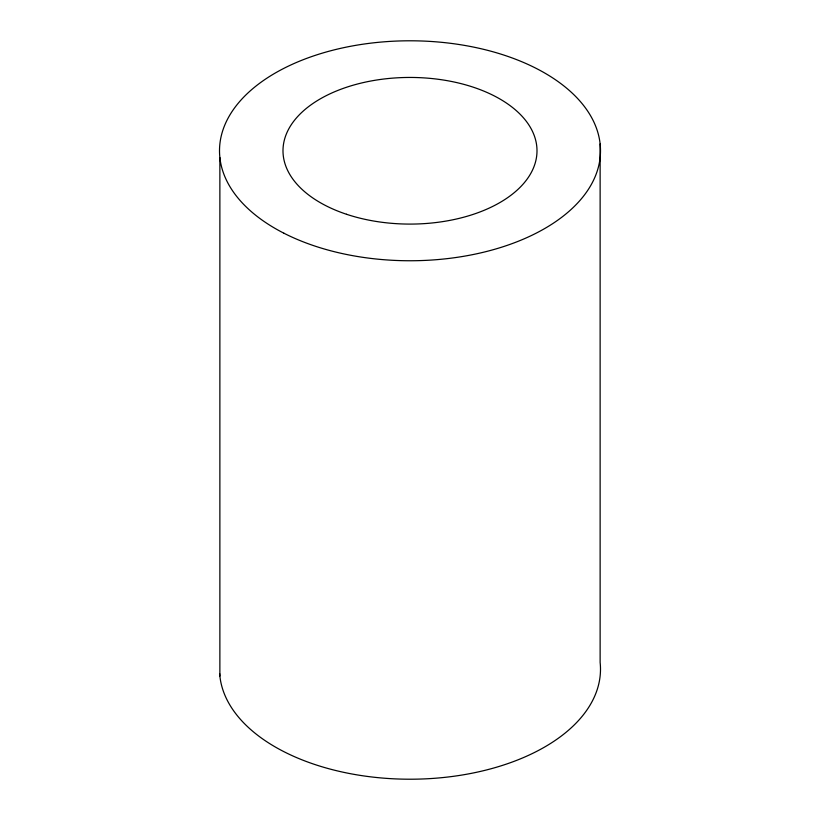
<?xml version="1.0" encoding="UTF-8"?>
<svg xmlns="http://www.w3.org/2000/svg" width="820" height="820" viewBox="0 0 820 820"><rect width="100%" height="100%" fill="white"/><g stroke="black" fill="none" stroke-linecap="round" stroke-linejoin="round"><path stroke-width="1.23" d="M600.127 143.971L600.127 662.427A190.496 109.982 0 0 1 419.635 779.072A190.496 109.982 0 0 1 219.657 673.548M219.873 157.573L219.873 676.028M283.884 233.198A190.496 109.982 0 0 0 596.704 172.61A190.496 109.982 0 0 0 349.412 46.504A190.496 109.982 0 0 0 283.884 233.198M346.501 214.266A126.997 73.318 0 0 0 536.997 150.767A126.997 73.318 0 0 0 346.501 87.268A126.997 73.318 0 0 0 346.501 214.266"/></g></svg>
